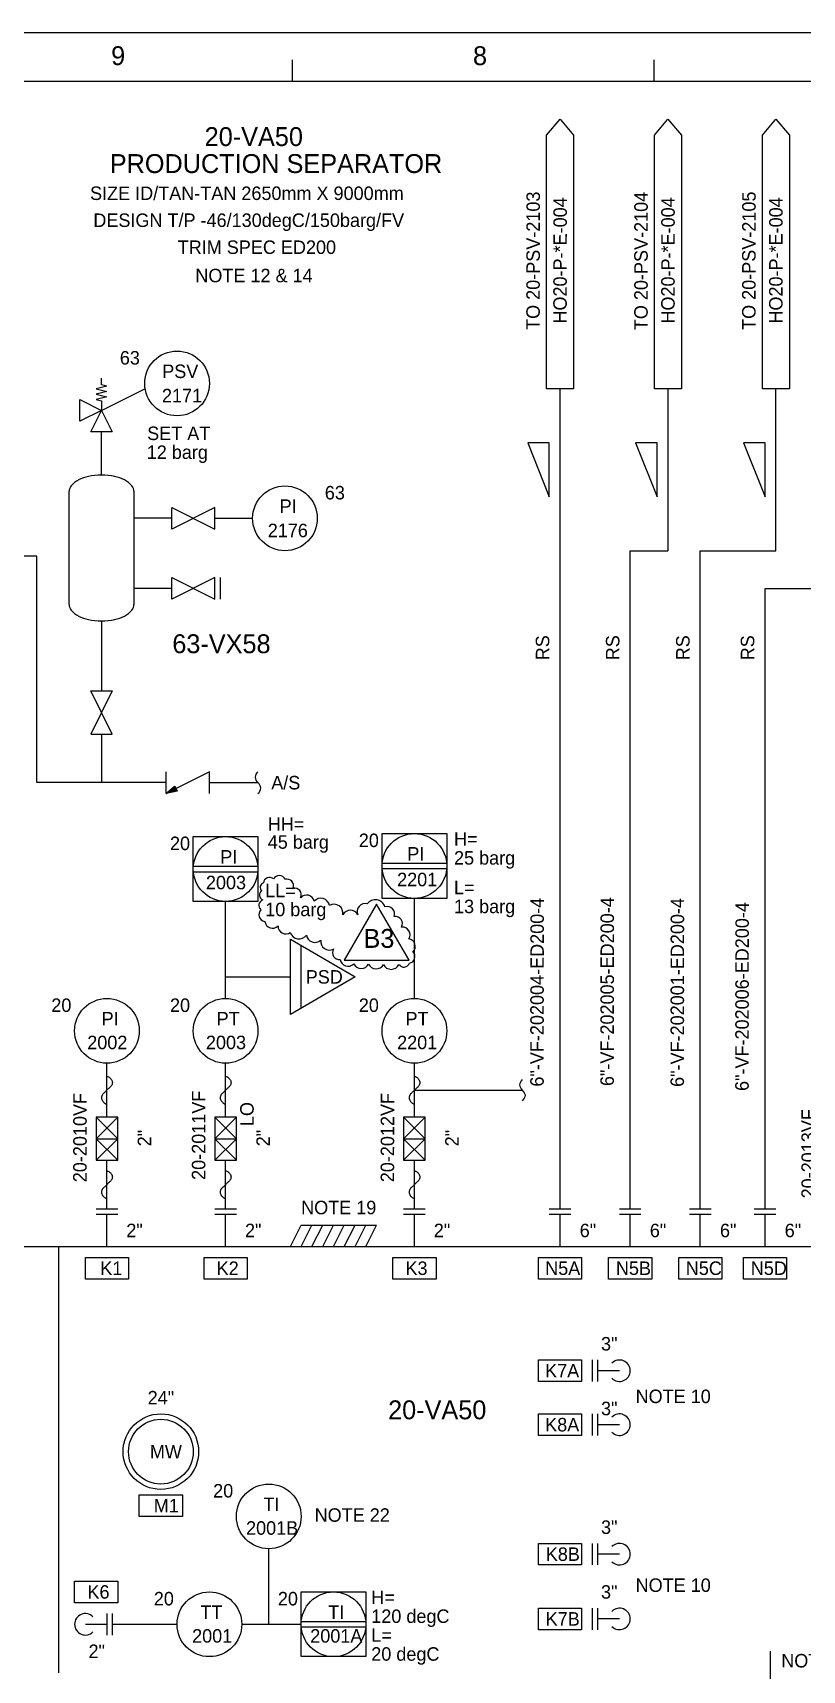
# Model space of a CAD drawing. Extents: x 0 to 840, y 0 to 594.
# Drawn here: x 245.2 to 387.9, y 290.5 to 594 of the extents above; entities that cross this region are included whole.
import ezdxf

# ---------------------------------------------------------------- set-up
doc = ezdxf.new("R2010")
doc.units = 0
for name, color, linetype in [('01-LIN-025-A', 7, 'Continuous'), ('08-LIN-050-A', 7, 'Continuous'), ('18-LIN-025-SP', 7, 'Continuous'), ('35-TXT-025', 7, 'Continuous'), ('36-TXT-035', 7, 'Continuous'), ('40-', 7, 'Continuous'), ('43-', 7, 'Continuous'), ('45-', 7, 'Continuous'), ('50-REV-035-TRNG', 7, 'Continuous'), ('51-REV-035-CLD', 7, 'Continuous')]:
    doc.layers.add(name, color=color, linetype=linetype)

msp = doc.modelspace()

# ---------------------------------------------------------------- linework, layer by layer
at = {"layer": '01-LIN-025-A'}
for p, q in [((340.5, 575), (343, 578)), ((343, 578), (345.5, 575)), ((360.5, 575), (363, 578)), ((363, 578), (365.5, 575)), ((380.5, 575), (383, 578)), ((383, 578), (385.5, 575)), ((340.5, 528), (340.5, 575)), ((345.5, 575), (345.5, 528)), ((360.5, 528), (360.5, 575)), ((365.5, 575), (365.5, 528)), ((380.5, 528), (380.5, 575)), ((385.5, 575), (385.5, 528)), ((258, 524), (266, 528)), ((345.5, 528), (340.5, 528)), ((365.5, 528), (360.5, 528)), ((385.5, 528), (380.5, 528)), ((258, 512), (258, 520)), ((252, 488), (252, 509)), ((264, 509), (264, 488)), ((271, 504), (264, 504)), ((279, 504), (286, 504)), ((280, 493), (280, 489)), ((271, 491), (264, 491)), ((270.1, 453.02), (270.04, 453.04)), ((270.19, 453.04), (270.09, 453.08)), ((270.29, 453.06), (270.13, 453.11)), ((270.38, 453.09), (270.18, 453.15)), ((270.47, 453.11), (270.22, 453.19)), ((270.57, 453.13), (270.27, 453.23)), ((270.66, 453.15), (270.31, 453.27)), ((270.76, 453.17), (270.35, 453.3)), ((270.85, 453.19), (270.4, 453.34)), ((270.95, 453.21), (270.44, 453.38)), ((271.04, 453.23), (270.49, 453.42)), ((271.14, 453.25), (270.53, 453.46)), ((271.23, 453.27), (270.57, 453.49)), ((271.33, 453.3), (270.62, 453.53)), ((271.42, 453.32), (270.66, 453.57)), ((271.52, 453.34), (270.71, 453.61)), ((271.61, 453.36), (270.75, 453.65)), ((271.71, 453.38), (270.8, 453.68)), ((271.8, 453.4), (270.84, 453.72)), ((271.9, 453.42), (270.89, 453.76)), ((271.99, 453.44), (270.93, 453.8)), ((271.99, 453.5), (270.97, 453.83)), ((271.96, 453.56), (271.02, 453.87)), ((271.92, 453.63), (271.06, 453.91)), ((271.89, 453.69), (271.11, 453.95)), ((271.86, 453.75), (271.15, 453.99)), ((271.83, 453.81), (271.2, 454.03)), ((271.8, 453.88), (271.24, 454.06)), ((271.77, 453.94), (271.28, 454.1)), ((271.73, 454), (271.33, 454.14)), ((271.7, 454.07), (271.37, 454.18)), ((271.67, 454.13), (271.42, 454.21)), ((271.64, 454.19), (271.46, 454.25)), ((271.61, 454.26), (271.51, 454.29)), ((271.58, 454.32), (271.55, 454.33)), ((275, 433), (275, 445)), ((275, 445), (287, 445)), ((287, 445), (287, 433)), ((310, 433.56), (310, 445.56)), ((310, 445.56), (322, 445.56)), ((322, 445.56), (322, 433.56)), ((275, 439.5), (287, 439.5)), ((275, 438.5), (287, 438.5)), ((310, 440.06), (322, 440.06)), ((310, 439.06), (322, 439.06)), ((287, 433), (275, 433)), ((322, 433.56), (310, 433.56)), ((295, 413.2), (295, 424.8)), ((261, 393), (257, 393)), ((257, 393), (257, 385)), ((261, 393), (257, 389)), ((261, 389), (257, 393)), ((261, 385), (261, 393)), ((283, 393), (279, 393)), ((279, 393), (279, 385)), ((283, 393), (279, 389)), ((283, 389), (279, 393)), ((283, 385), (283, 393)), ((318, 393), (314, 393)), ((314, 393), (314, 385)), ((318, 393), (314, 389)), ((318, 389), (314, 393)), ((318, 385), (318, 393)), ((261, 385), (257, 389)), ((257, 389), (261, 389)), ((261, 389), (257, 385)), ((257, 389), (261, 389)), ((283, 385), (279, 389)), ((279, 389), (283, 389)), ((283, 389), (279, 385)), ((279, 389), (283, 389)), ((318, 385), (314, 389)), ((314, 389), (318, 389)), ((318, 389), (314, 385)), ((314, 389), (318, 389)), ((257, 385), (261, 385)), ((279, 385), (283, 385)), ((314, 385), (318, 385)), ((257, 376), (261, 376)), ((257, 375), (261, 375)), ((279, 376), (283, 376)), ((279, 375), (283, 375)), ((314, 376), (318, 376)), ((314, 375), (318, 375)), ((341, 376), (345, 376)), ((341, 375), (345, 375)), ((354, 376), (358, 376)), ((354, 375), (358, 375)), ((367, 376), (371, 376)), ((367, 375), (371, 375)), ((379, 376), (383, 376)), ((379, 375), (383, 375)), ((293, 369), (295, 373)), ((295, 369), (297, 373)), ((295, 373), (309, 373)), ((297, 369), (299, 373)), ((299, 369), (301, 373)), ((301, 369), (303, 373)), ((303, 369), (305, 373)), ((305, 369), (307, 373)), ((307, 369), (309, 373)), ((234, 369), (412, 369)), ((293, 369), (307, 369)), ((349, 344), (349, 348)), ((350, 344), (350, 348)), ((349, 334), (349, 338)), ((350, 334), (350, 338)), ((349, 310), (349, 314)), ((350, 310), (350, 314)), ((295, 293), (295, 305)), ((295, 305), (307, 305)), ((307, 305), (307, 293)), ((259, 301), (259, 297)), ((260, 301), (260, 297)), ((349, 298), (349, 302)), ((350, 298), (350, 302)), ((295, 299.5), (307, 299.5)), ((295, 298.5), (307, 298.5)), ((307, 293), (295, 293))]:
    msp.add_line(p, q, dxfattribs=at)
for points in [[(259, 528.5), (257, 528), (259, 527.5), (257, 527), (259, 526.5), (257, 526)], [(259, 528.5), (258, 528.75), (258, 530)], [(258, 524), (254, 522), (254, 526), (258, 524)], [(257, 526), (258, 525.75), (258, 524)], [(260, 520), (256, 520), (258, 524), (260, 520)], [(341, 508), (341, 518), (337, 518), (341, 508)], [(361, 508), (361, 518), (357, 518), (361, 508)], [(381, 508), (381, 518), (377, 518), (381, 508)], [(279, 502), (279, 506), (271, 502), (271, 506), (279, 502)], [(279, 489), (279, 493), (271, 489), (271, 493), (279, 489)], [(256, 472), (260, 472), (256, 464), (260, 464), (256, 472)], [(278, 453), (278, 457), (270, 453), (270, 457)], [(270, 453), (271.57, 454.34), (272.01, 453.45), (270, 453)], [(293, 426), (305, 419), (293, 412), (293, 426)], [(255, 363), (255, 367), (263, 367), (263, 363), (255, 363)], [(277, 363), (277, 367), (285, 367), (285, 363), (277, 363)], [(312, 363), (312, 367), (320, 367), (320, 363), (312, 363)], [(339, 363), (339, 367), (347, 367), (347, 363), (339, 363)], [(352, 363), (352, 367), (360, 367), (360, 363), (352, 363)], [(365, 363), (365, 367), (373, 367), (373, 363), (365, 363)], [(377, 363), (377, 367), (385, 367), (385, 363), (377, 363)], [(339, 344), (339, 348), (347, 348), (347, 344), (339, 344)], [(339, 334), (339, 338), (347, 338), (347, 334), (339, 334)], [(265, 319), (265, 323), (273, 323), (273, 319), (265, 319)], [(339, 310), (339, 314), (347, 314), (347, 310), (339, 310)], [(261, 307), (261, 303), (253, 303), (253, 307), (261, 307)], [(339, 298), (339, 302), (347, 302), (347, 298), (339, 298)]]:
    msp.add_lwpolyline(points, dxfattribs=at)
for centre, radius in [((272, 529), 6), ((292, 504), 6), ((281, 439), 6), ((316, 439.56), 6), ((259, 409), 6), ((281, 409), 6), ((316, 409), 6), ((269, 331), 7), ((269, 331), 6), ((289, 319), 6), ((278, 299), 6), ((301, 299), 6)]:
    msp.add_circle(centre, radius, dxfattribs=at)
for centre, radius, start, end in [((253.61, 509.01), 1.61, 140.8028, 180.3521), ((255.57, 507.38), 4.15, 115.795, 140.4512), ((257.24, 503.91), 8.01, 102.1344, 115.8004), ((258, 500.39), 11.61, 89.9997, 102.1351), ((258, 500.39), 11.61, 77.8649, 90.0003), ((258.76, 503.91), 8.01, 64.2006, 77.8666), ((260.43, 507.38), 4.15, 39.5468, 64.203), ((262.39, 509.01), 1.61, 359.6479, 39.1972), ((253.61, 487.99), 1.61, 179.6496, 219.1989), ((255.57, 489.62), 4.15, 219.5462, 244.2024), ((257.24, 493.09), 8.01, 244.2024, 257.8685), ((258.76, 493.09), 8.01, 282.1315, 295.7975), ((260.43, 489.62), 4.15, 295.7976, 320.4538), ((262.39, 487.99), 1.61, 320.8011, 0.3504), ((258, 496.61), 11.61, 257.8649, 270.0003), ((258, 496.61), 11.61, 269.9997, 282.1351), ((287.75, 456), 1.25, 126.8699, 233.1301), ((286.25, 454), 1.25, 306.8699, 53.1301), ((354.01, 346), 1.99, 224.76, 135.24), ((354.01, 336), 1.99, 224.76, 135.24), ((354.01, 312), 1.99, 224.76, 135.24), ((254.99, 299), 1.99, 44.7606, 315.2394), ((354.01, 300), 1.99, 224.76, 135.24)]:
    msp.add_arc(centre, radius, start, end, dxfattribs=at)
for points in [[(259, 400.6), (259.13, 400.55), (259.39, 400.44), (259.83, 400.04), (260.09, 399.4), (259.83, 398.75), (259.39, 398.41), (259, 398), (258.61, 397.59), (258.17, 397.25), (257.92, 396.6), (258.17, 395.96), (258.61, 395.56), (258.87, 395.45), (259, 395.4)], [(281, 400.6), (281.13, 400.55), (281.39, 400.44), (281.83, 400.04), (282.09, 399.4), (281.83, 398.75), (281.39, 398.41), (281, 398), (280.61, 397.59), (280.17, 397.25), (279.92, 396.6), (280.17, 395.96), (280.61, 395.56), (280.87, 395.45), (281, 395.4)], [(316, 400.6), (316.13, 400.55), (316.39, 400.44), (316.83, 400.04), (317.09, 399.4), (316.83, 398.75), (316.39, 398.41), (316, 398), (315.61, 397.59), (315.17, 397.25), (314.92, 396.6), (315.17, 395.96), (315.61, 395.56), (315.87, 395.45), (316, 395.4)], [(336, 400), (335.75, 399.67), (335.25, 399), (336, 398), (336.75, 397), (336.25, 396.33), (336, 396)], [(259, 383.1), (259.13, 383.05), (259.39, 382.94), (259.83, 382.54), (260.09, 381.9), (259.83, 381.25), (259.39, 380.91), (259, 380.5), (258.61, 380.09), (258.17, 379.75), (257.92, 379.1), (258.17, 378.46), (258.61, 378.06), (258.87, 377.95), (259, 377.9)], [(281, 383.1), (281.13, 383.05), (281.39, 382.94), (281.83, 382.54), (282.09, 381.9), (281.83, 381.25), (281.39, 380.91), (281, 380.5), (280.61, 380.09), (280.17, 379.75), (279.92, 379.1), (280.17, 378.46), (280.61, 378.06), (280.87, 377.95), (281, 377.9)], [(316, 383.1), (316.13, 383.05), (316.39, 382.94), (316.83, 382.54), (317.09, 381.9), (316.83, 381.25), (316.39, 380.91), (316, 380.5), (315.61, 380.09), (315.17, 379.75), (314.92, 379.1), (315.17, 378.46), (315.61, 378.06), (315.87, 377.95), (316, 377.9)]]:
    msp.add_open_spline(points, degree=3, dxfattribs=at)
at = {"layer": '08-LIN-050-A'}
for p, q in [((259, 369), (259, 375)), ((281, 369), (281, 375)), ((316, 369), (316, 375)), ((343, 369), (343, 375)), ((356, 369), (356, 375)), ((369, 369), (369, 375)), ((381, 369), (381, 375)), ((354, 346), (350, 346)), ((354, 336), (350, 336)), ((354, 312), (350, 312)), ((255, 299), (259, 299)), ((260, 299), (272, 299)), ((354, 300), (350, 300)), ((382, 264), (382, 294))]:
    msp.add_line(p, q, dxfattribs=at)
at = {"layer": '18-LIN-025-SP'}
for p, q in [((343, 376), (343, 528)), ((363, 528), (363, 498)), ((383, 498), (383, 528)), ((356, 376), (356, 498)), ((356, 498), (363, 498)), ((369, 376), (369, 498)), ((369, 498), (383, 498)), ((246, 497), (240, 497)), ((246, 455), (246, 497)), ((381, 376), (381, 491)), ((381, 491), (402, 491)), ((258, 485), (258, 472)), ((258, 464), (258, 455)), ((270, 455), (246, 455)), ((278, 455), (287, 455)), ((281, 415), (281, 433)), ((316, 415), (316, 433.56)), ((281, 419), (293, 419)), ((259, 393), (259, 403)), ((281, 393), (281, 403)), ((316, 393), (316, 403)), ((259, 376), (259, 385)), ((281, 376), (281, 385)), ((316, 376), (316, 385)), ((250, 369), (250, 290)), ((289, 299), (289, 313)), ((284, 299), (295, 299))]:
    msp.add_line(p, q, dxfattribs=at)
msp.add_lwpolyline([(316, 398), (336, 398)], dxfattribs=at)
at = {"layer": '43-'}
msp.add_lwpolyline([(0, 594), (0, 0), (840, 0), (840, 594)], close=True, dxfattribs=at)
for points in [[(293.32, 589), (293.32, 585)], [(360.4, 589), (360.4, 585)]]:
    msp.add_lwpolyline(points, dxfattribs=at)
at = {"layer": '45-'}
msp.add_lwpolyline([(25, 585), (830, 585), (830, 10), (25, 10)], close=True, dxfattribs=at)
at = {"layer": '50-REV-035-TRNG'}
msp.add_lwpolyline([(303, 422.07), (315, 422.07), (309, 432.46)], close=True, dxfattribs=at)
at = {"layer": '51-REV-035-CLD'}
for centre, radius, start, end in [((289.14, 436.31), 1.13, 48.2804, 175.0313), ((290.94, 436.58), 1.2, 24.8843, 151.6352), ((292.36, 435.89), 1.24, 338.789, 105.5398), ((288.25, 434.18), 0.983, 123.7405, 250.4914), ((288.22, 435.62), 0.809, 104.3896, 231.1405), ((293.77, 434.21), 1.25, 335.0264, 101.7773), ((296, 432.72), 1.45, 11.7708, 138.5217), ((288.18, 432.25), 1.03, 104.5111, 231.262), ((288.44, 430.54), 1.28, 134.8446, 261.5954), ((298.65, 431.92), 1.65, 11.7228, 138.4737), ((301.08, 430.77), 1.69, 351.8049, 118.5558), ((304.11, 429.83), 1.52, 25.9876, 152.7385), ((306.88, 431.07), 1.51, 75.4619, 202.2128), ((308.75, 431.43), 1.86, 16.6412, 143.392), ((310.95, 430.64), 1.39, 340.6201, 107.371), ((289.69, 429.47), 1.45, 188.2055, 314.9564), ((292.16, 428.41), 1.44, 178.5382, 305.2891), ((312.45, 428.86), 1.33, 331.7209, 98.4718), ((313.76, 426.8), 1.44, 328.615, 95.3658), ((294.61, 427.74), 1.7, 197.4388, 324.1896), ((297.54, 426.94), 1.56, 187.0019, 313.7528), ((300.22, 425.58), 1.61, 171.9138, 298.6647), ((314.73, 424.64), 1.43, 313.1198, 79.8707), ((302.1, 423.5), 1.3, 148.852, 275.6029), ((303.69, 422.44), 1.47, 189.2217, 315.9726), ((314.88, 422.73), 1.21, 279.472, 46.2229), ((306.13, 422.09), 1.54, 205.9946, 332.7455), ((308.9, 422.03), 1.54, 204.7353, 331.4862), ((311.7, 422.01), 1.61, 206.6246, 333.3754), ((314.05, 421.9), 1.09, 213.7537, 340.5046)]:
    msp.add_arc(centre, radius, start, end, dxfattribs=at)

# ---------------------------------------------------------------- texts
at = {"layer": '35-TXT-025'}
for s, p in [('SIZE ID/TAN-TAN 2650mm X 9000mm', (255.87, 563)), ('DESIGN T/P -46/130degC/150barg/FV', (256.48, 558)), ('TRIM SPEC ED200', (272.12, 553)), ('NOTE 12 & 14', (275.39, 547.75)), ('63', (261.39, 532.5)), ('PSV', (269.25, 530)), ('2171', (269.2, 525.5)), ('SET AT', (266.46, 518.5)), ('12 barg', (266.38, 515)), ('63', (299.39, 507.5)), ('PI', (291.01, 505)), ('2176', (288.81, 500.5)), ('A/S', (289.46, 453.75)), ('HH=', (288.81, 446.08)), ('20', (270.69, 442.5)), ('45 barg', (288.81, 442.75)), ('20', (305.69, 443.06)), ('H=', (323.34, 443.31)), ('PI', (280.01, 440)), ('PI', (314.68, 440.56)), ('25 barg', (323.34, 439.81)), ('2003', (277.35, 435.24)), ('2201', (312.79, 435.8)), ('LL=', (288.34, 433.75)), ('L=', (323.34, 434.31)), ('10 barg', (288.34, 430.25)), ('13 barg', (323.34, 430.81)), ('PSD', (295.85, 417.75)), ('20', (248.69, 412.5)), ('20', (270.69, 412.5)), ('20', (305.69, 412.5)), ('PI', (258.01, 410)), ('PT', (279.34, 410)), ('PT', (314.34, 410)), ('2002', (255.35, 405.6)), ('2003', (277.35, 405.6)), ('2201', (312.79, 405.6)), ('NOTE 19', (295, 375)), ('2"', (262.59, 370.75)), ('2"', (284.59, 370.75)), ('2"', (319.59, 370.75)), ('6"', (346.64, 370.75)), ('6"', (359.64, 370.75)), ('6"', (372.64, 370.75)), ('6"', (384.64, 370.75)), ('K1', (257.77, 363.75)), ('K2', (279.34, 363.75)), ('K3', (314.34, 363.75)), ('N5A', (340.24, 363.75)), ('N5B', (353.35, 363.75)), ('N5C', (366.3, 363.75)), ('N5D', (378.35, 363.75)), ('3"', (350.59, 349.75)), ('K7A', (340.23, 344.75)), ('24"', (266.55, 339.75)), ('3"', (350.59, 337.75)), ('NOTE 10', (357, 340)), ('K8A', (340.24, 334.75)), ('MW', (266.96, 329.75)), ('20', (278.69, 322.5)), ('M1', (267.68, 319.75)), ('TI', (288.01, 320)), ('NOTE 22', (297.5, 318)), ('2001B', (284.79, 315.6)), ('3"', (350.59, 315.75)), ('K8B', (340.35, 310.75)), ('NOTE 10', (357, 305)), ('K6', (255.39, 303.75)), ('20', (267.69, 302.5)), ('20', (290.69, 302.5)), ('H=', (308, 302.75)), ('3"', (350.59, 303.75)), ('TT', (276.34, 300)), ('TI', (300.01, 300)), ('120 degC', (308, 299.25)), ('K7B', (340.33, 298.75)), ('2001', (274.79, 295.6)), ('2001A', (296.69, 295.6)), ('L=', (308, 295.75)), ('2"', (255.59, 292.75)), ('20 degC', (308, 292.25)), ('NOTE 9', (384, 291))]:
    msp.add_text(s, height=2.5, dxfattribs=at).set_placement(p)
for s, p in [('TO 20-PSV-2103', (339.24, 538.92)), ('HO20-P-*E-004', (344.24, 540.09)), ('TO 20-PSV-2104', (359.24, 538.87)), ('HO20-P-*E-004', (364.24, 540.09)), ('TO 20-PSV-2105', (379.24, 538.92)), ('HO20-P-*E-004', (384.24, 540.09)), ('RS', (341, 477.68)), ('RS', (354, 477.68)), ('RS', (367, 477.68)), ('RS', (379, 477.68)), ('6"-VF-202004-ED200-4', (339.97, 398.66)), ('6"-VF-202005-ED200-4', (352.97, 398.76)), ('6"-VF-202001-ED200-4', (365.97, 398.61)), ('6"-VF-202006-ED200-4', (377.97, 397.85)), ('20-2011VF', (277.24, 381.37)), ('20-2010VF', (255.24, 380.94)), ('LO', (286.2, 391.34)), ('20-2012VF', (312.24, 380.94)), ('20-2013VF', (390.24, 377.94)), ('2"', (267.2, 387.59)), ('2"', (289.2, 387.59)), ('2"', (324.2, 387.59))]:
    msp.add_text(s, height=2.5, rotation=89.9544, dxfattribs=at).set_placement(p)
at = {"layer": '36-TXT-035'}
for s, p in [('20-VA50', (277.12, 573)), ('PRODUCTION SEPARATOR', (259.53, 568)), ('63-VX58', (271.12, 479)), ('20-VA50', (311.12, 337))]:
    msp.add_text(s, height=3.5, dxfattribs=at).set_placement(p)
at = {"layer": '40-'}
for s, p in [('9', (259.78, 588)), ('8', (326.86, 588))]:
    msp.add_text(s, height=3.5, dxfattribs=at).set_placement(p)
at = {"layer": '50-REV-035-TRNG'}
msp.add_text('B3', height=3.5, dxfattribs=at).set_placement((306.56, 424.38))

doc.saveas('drawing.dxf')
